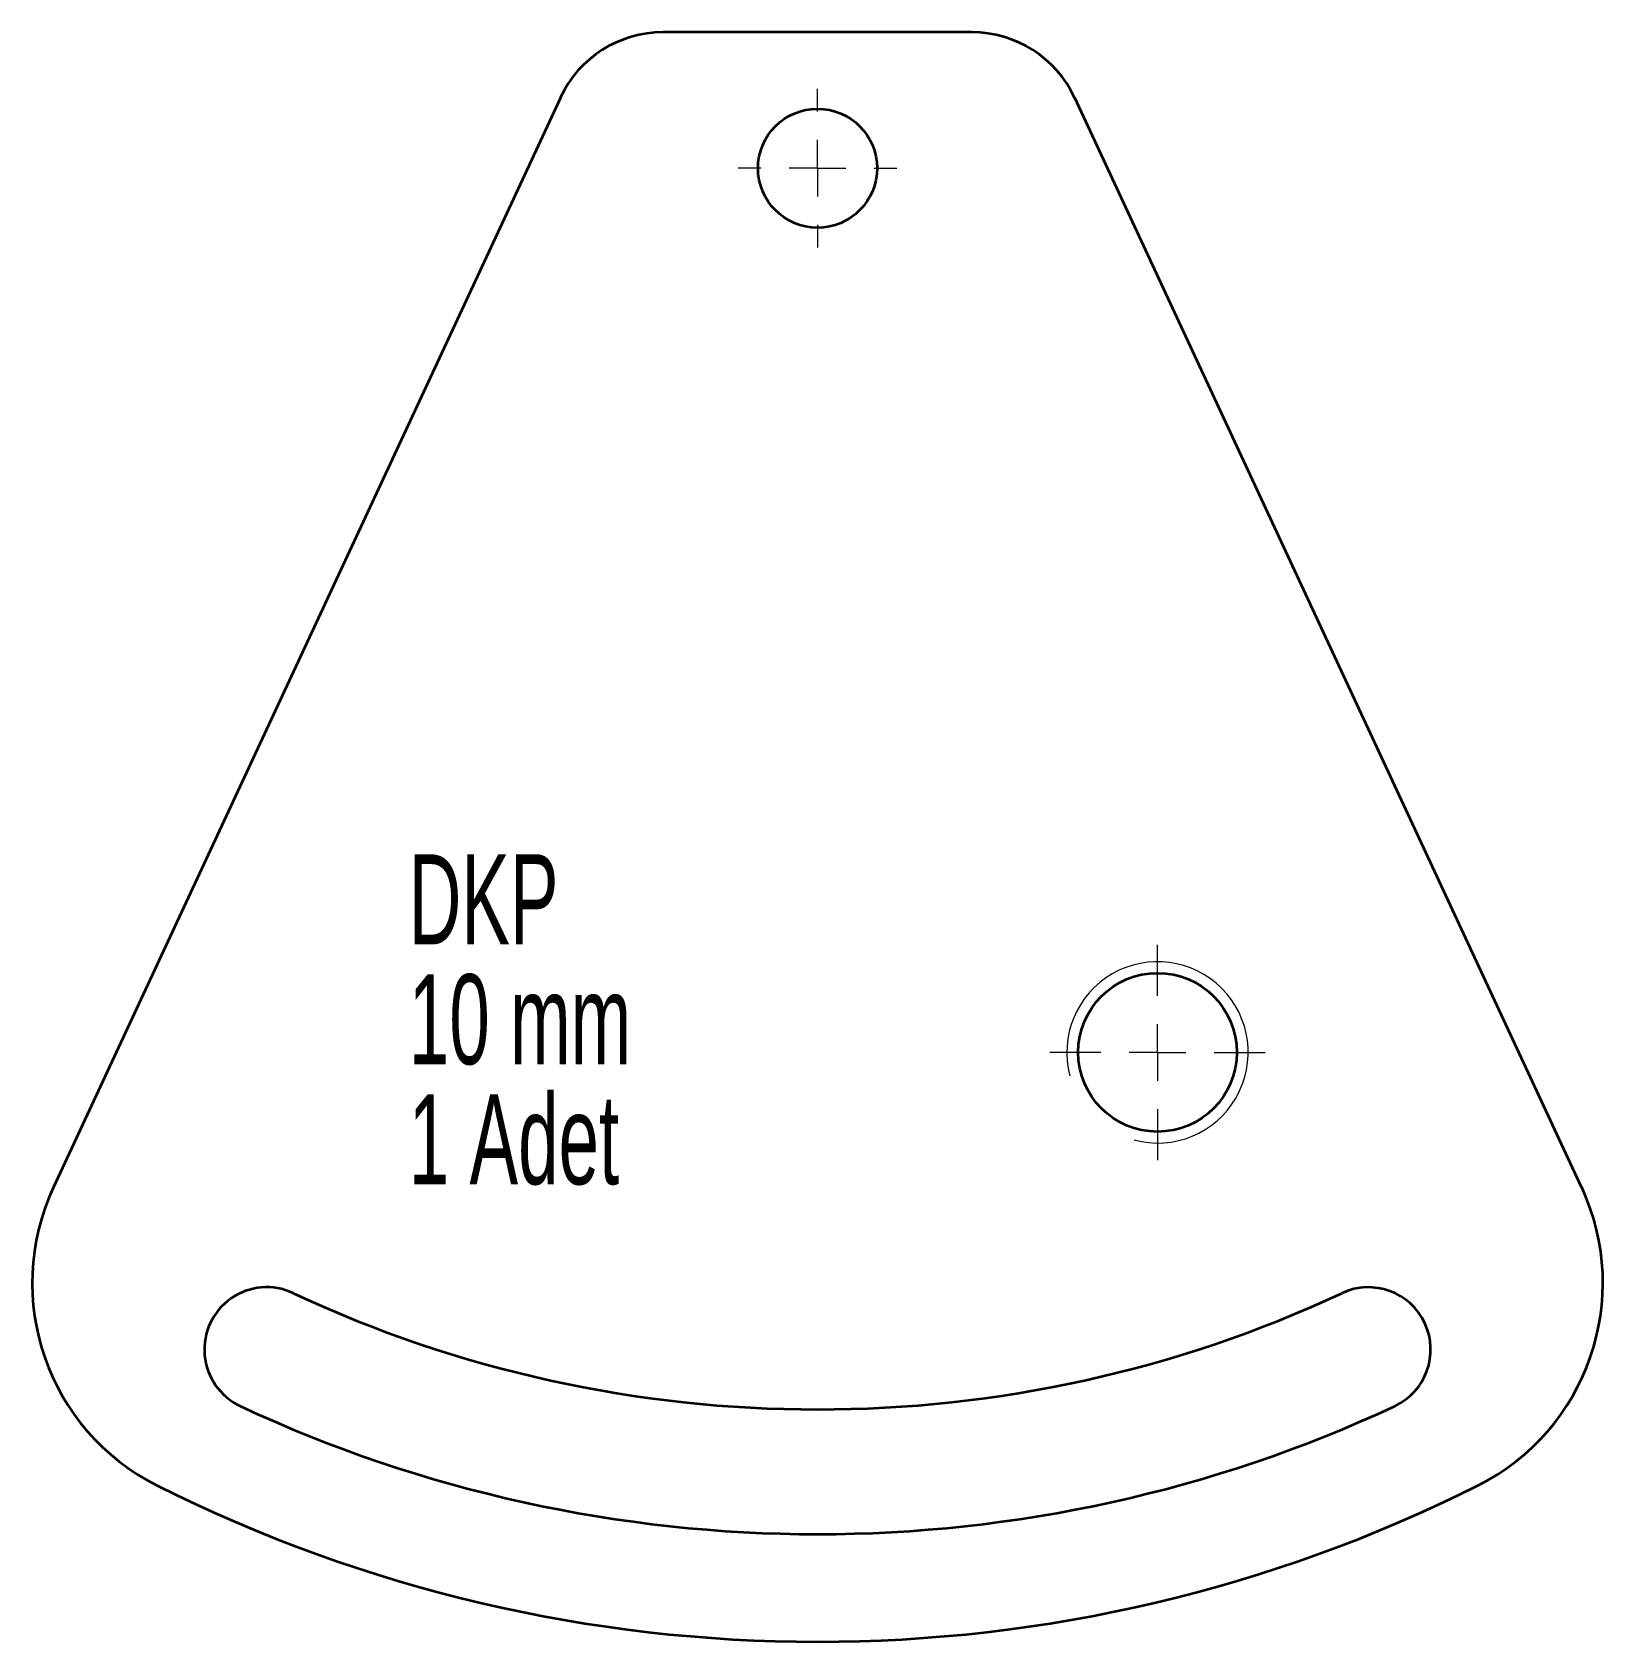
# Model space of a CAD drawing. Header units: millimetres. Extents: x 24 to 163, y 221 to 363.
import ezdxf

# ---------------------------------------------------------------- set-up
doc = ezdxf.new("R2010")
doc.units = ezdxf.units.MM
doc.styles.add('SLDTEXTSTYLE0', font='TXT', dxfattribs={"width": 0.605})

# ---------------------------------------------------------------- blocks, each defined once
blk = doc.blocks.new('SW_CENTERMARKSYMBOL_0')
at = {"color": 0, "linetype": 'Continuous', "lineweight": 18}
for p, q in [((0, 5), (0, 7)), ((0, 0), (0, 2.5)), ((-5, 0), (-7, 0)), ((0, 0), (-2.5, 0)), ((0, 0), (0, -2.5)), ((0, 0), (2.5, 0)), ((5, 0), (7, 0)), ((0, -5), (0, -7))]:
    blk.add_line(p, q, dxfattribs=at)
blk = doc.blocks.new('SW_CENTERMARKSYMBOL_1')
at = {"color": 0, "linetype": 'Continuous', "lineweight": 18}
for p, q in [((0, 5), (0, 9.5)), ((0, 0), (0, 2.5)), ((-5, 0), (-9.5, 0)), ((0, 0), (-2.5, 0)), ((0, 0), (0, -2.5)), ((0, 0), (2.5, 0)), ((5, 0), (9.5, 0)), ((0, -5), (0, -9.5))]:
    blk.add_line(p, q, dxfattribs=at)

msp = doc.modelspace()

# ---------------------------------------------------------------- linework, layer by layer
at = {"color": 7, "linetype": 'Continuous', "lineweight": 35}
for p, q in [((106.96, 362.77), (79.71, 362.77)), ((70.65, 356.99), (25.92, 260.87)), ((160.76, 260.87), (116.03, 356.99))]:
    msp.add_line(p, q, dxfattribs=at)
for centre, radius in [((93.34, 350.77), 5.25), ((123.34, 272.77), 7)]:
    msp.add_circle(centre, radius, dxfattribs=at)
for centre, radius, start, end in [((79.71, 352.77), 10, 90, 155.0438), ((106.96, 352.77), 10, 24.9562, 90), ((44.05, 252.43), 20, 155.0438, 243.379), ((142.63, 252.43), 20, 296.621, 24.9562), ((44.74, 246.55), 5.5, 65, 245), ((93.34, 350.77), 109.5, 245, 295), ((141.94, 246.55), 5.5, 295, 115), ((93.34, 350.77), 120.5, 245, 295), ((93.34, 350.77), 130, 243.379, 296.621)]:
    msp.add_arc(centre, radius, start, end, dxfattribs=at)
at = {"color": 7, "linetype": 'Continuous', "lineweight": 18}
msp.add_arc((123.34, 272.77), 8, 255, 195, dxfattribs=at)

# ---------------------------------------------------------------- block references
for name, p in [('SW_CENTERMARKSYMBOL_0', (93.34, 350.77)), ('SW_CENTERMARKSYMBOL_1', (123.34, 272.77))]:
    msp.add_blockref(name, p, dxfattribs=at)

# ---------------------------------------------------------------- texts
at = {"color": 7, "linetype": 'Continuous', "lineweight": 0, "char_height": 7.938, "attachment_point": 1, "style": 'SLDTEXTSTYLE0'}
for s, insert in [('DKP', (57.28, 290.24)), ('10 mm', (57.28, 279.66)), ('1 Adet', (57.28, 269.07))]:
    msp.add_mtext(s, dxfattribs=dict(at, insert=insert))

doc.saveas('drawing.dxf')
